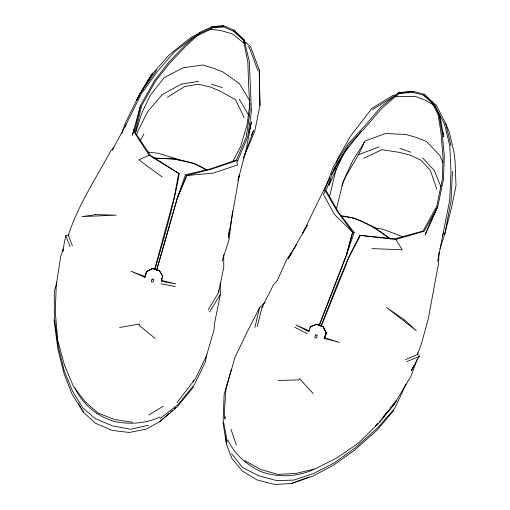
<?xml version="1.0" encoding="UTF-8"?>
<svg xmlns="http://www.w3.org/2000/svg" width="510" height="510" viewBox="0 0 510 510"><rect width="100%" height="100%" fill="white"/><g stroke="black" fill="none" stroke-linecap="round" stroke-linejoin="round"><path stroke-width="0.76" d="M208.137 309.965L218.599 292.574L218.599 290.228M425.04 235.257L437.778 206.728L443.432 179.501L444.318 156.551L442.119 132.549L438.951 114.336L432.882 102.459L424.613 94.293L412.928 91.29L398.954 92.565L381.027 106.845L365.421 125.16L347.845 144.215L333.565 166.273L324.793 189.969L324.781 192.614L323.334 194.119L334.547 214.627L352.659 232.139L354.157 232.433L346.36 255.574L319.292 325.673M159.509 270.619L152.477 268.623L146.574 271.556L144.916 277.268L144.98 276.42L130.936 271.205L144.916 277.268L146.574 271.556L152.452 268.509L159.509 270.619L162.805 276.344L161.243 281.316L175.797 283.923L161.746 280.43M438.97 252.348L438.638 262.873L428.323 318.616L421.432 343.817L417.454 354.475L405.52 359.588M452.427 171.468L451.069 200.883L444.739 234.166L439.951 248.695M225.146 416.689L225.006 419.054L224.298 412.979L226.038 388.977L234.868 357.574L246.744 332.813L259.552 307.683L265.104 302.29M232.643 210.866L228.939 240.102L222.079 261.298M229.404 229.392L228.282 237.909L239.362 175.051L237.985 180.4L246.285 149.2L251.411 121.833L249.129 132.568M250.008 103.096L247.057 124.695L240.669 146.44L232.758 161.638M206.576 354.813L205.453 361.762L194.495 384.451L177.977 404.634L160.012 418.608M310.099 328.14L310.341 326.719L316.621 324.252L323.353 326.865L326.304 332.922L324.781 337.811L324.111 338.449L339.29 342.35L324.781 337.811M329.383 197.351L336.198 168.893M245.304 43.063L244.182 39.716L234.052 30.217L223.138 25.5L211.605 26.902L199.397 32.538L185.423 44.899L168.529 62.386L154.415 80.822L140.626 105.264L134.353 132.332L149.156 155.231L178.634 173.374L174.388 196.72L154.536 269.669M437.631 261.407L449.686 200.098L450.98 171.532L449.807 145.93L444.529 124.293L435.062 105.78L426.041 100.578L415.248 96.352L393.522 96.613L372.619 109.516M156.602 270.128L177.352 197.867L185.442 174.828L210.509 168.899L236.493 159.917L246.241 137.184L250.11 110.766L248.638 85.878L247.866 62.29L243.41 40.067L233.217 31.046L223.272 26.788L212.154 27.782L199.965 33.284L186.335 45.702L169.384 63.482L155.391 81.294L141.614 105.742L135.328 132.804L150.488 155.493L179.246 173.68C173.591 206.161 163.984 237.743 154.995 269.414M68.557 234.951L65.764 235.792L62.679 251.411L63.482 249.167M220.199 282.852L220.403 294.315L214.837 321.918L213.939 330.008L206.486 355.833L195.508 378.554L176.976 402.651M244.303 41.488L250.455 46.359L259.233 69.832L259.941 105.602L254.758 131.223L243.397 158.113M218.599 292.574L223.788 267.17L223.68 254.688M254.917 327.439L259.552 307.683M257.212 326.725L261.993 307.39L273.793 284.248L277.478 280.219L286.575 259.788L296.597 244.717M336.53 162.467L337.301 159.407L350.313 136.463L371.943 108.318L393.357 95.153L395.728 95.134M444.739 234.166L451.586 207.5L455.997 185.665L455.092 161.326L453.989 152.095L449.304 132.141L445.836 123.809L435.942 104.716L431.944 102.414M346.36 255.574L352.659 232.139L337.76 212.134L324.793 189.969M352.659 232.139L346.143 255.606L318.999 325.724M56.859 282.483L54.289 291.65L54.328 317.112L58.204 346.182L64.196 370.783L72.611 391.38L82.958 408.051L95.242 418.602L112.519 425.882L130.579 429.273L148.282 425.27M140.626 105.264L132.294 135.303L134.417 128.609M156.697 270.306L177.384 197.982L186.762 175.497L211.561 169.046L237.851 160.28L247.701 136.954L251.43 111.295L249.364 61.895L244.182 39.716L243.41 40.067L234.052 30.217L233.217 31.046M121.858 133.62L124.542 124.842L139.421 94.471L152.343 73.803L169.244 54.87L191.562 36.988L197.842 34.081M125.358 126.939L126.053 124.689L140.849 94.65L157.456 71.311L174.388 51.886L192.136 38.116L194.928 36.803M135.29 133.951L141.595 113.532L150.31 95.236L164.194 77.647L182.886 67.83L202.604 64.999L213.371 68.2L222.991 71.986L239.534 83.704L249.823 100.891M336.351 209.298L343.236 181.458L352.684 160.758L365.358 140.868L385.439 133.518L406.075 134.5L416.026 137.394L426.519 141.455L439.913 155.588L443.011 162.875M442.47 236.047L443.439 233.057M144.98 276.42L146.574 271.556M136.444 135.615L138.223 130.413L147.702 111.626L162.231 94.592L181.375 84.067L198.683 81.383M417.237 359.008L411.066 376.087L393.554 405.367L381.671 419.041M326.056 333.119L324.111 338.449L326.304 332.922L323.142 326.891L326.304 332.922M63.399 249.039L60.684 256.453L56.278 284.943L55.271 311.788L57.757 340.38L64.4 364.988L73.389 386.325L84.985 401.529L97.856 412.934L114.163 419.462L132.351 422.229M244.06 156.347L253.508 130.636L251.64 135.01M331.054 179.437L328.848 185.296L343.855 153.395L361.08 131.459M321.039 326.107L337.033 284.899L349.114 256.358L359.831 235.339L394.67 238.865L423.051 231.049L436.7 206.499L442.361 179.278L443.005 156.908L440.959 132.645L438.096 114.597L431.913 102.816L423.733 95.236L413.106 92.469L399.356 93.311L381.996 108.088L366.556 126.142L349.216 144.604L334.579 167.344L326.126 190.523L338.748 212.689L354.157 232.433M321.172 326.566L349.337 256.46L360.398 235.435L395.792 239.445L424.122 231.272L437.778 206.728M341.827 185.863C347.284 170.181 358.97 157.705 364.063 141.863M177.352 197.867L186.762 175.497L213.123 173.17L237.685 164.877L236.876 162.601L237.851 160.28M425.321 233.867L436.037 209.859M161.307 279.595L162.805 276.344L159.235 270.51M405.992 384.113L394.969 407.974L377.929 427.603L355.432 447.672L334.126 462.952L313.376 473.592L293.881 480.069L277.006 480.662L258.551 475.741L242.397 467.453L231.572 453.709M413.699 365.644L411.449 370.496L419.163 356.458L418.85 354.558M395.244 401.81L393.554 405.367L396.155 400.987L390.609 407.758M192.844 382.328L193.864 380.243M329.76 177.703L302.793 233.051L307.332 225.05L288.341 258.417L291.414 253.801M140.205 140.97L143.89 133.971M112.251 150.31L126.053 124.689M397.124 94.905L398.954 92.565L399.356 93.311L412.928 91.29L413.106 92.469M331.717 174.324L343.855 153.395M331.736 174.312L347.571 147.199M139.134 95.963L136.731 99.998L147.728 80.408L152.343 73.803L144.336 87.236M142.335 90.595L143.539 88.581M209.559 311.948L220.403 294.315M231.814 369.132L230.966 370.47L224.132 394.568L223.189 420.068L227.237 441.564M139.421 94.471L156.493 70.425M396.155 400.987L379.427 422.471L358.473 443.056L336.785 457.993L315.167 468.881L295.711 473.478L277.784 474.37L260.648 469.481L244.743 460.606M174.49 408.676L175.491 407.439M375.334 426.028L377.508 423.759M383.055 416.989L386.58 412.679M193.526 387.014L177.008 407.056L159.789 421.693L146.179 429.133L129.33 432.461L112.111 430.446L95.517 423.281L83.627 412.488L71.986 394L63.922 373.326L57.879 349.025L54.003 319.955M393.643 410.595L376.947 430.223L354.444 450.285L333.31 465.311L312.738 476.206L291.529 483.474L274.807 484.5L256.951 479.897L242.365 471.055L231.859 458.388L226.555 444.49L222.978 422.752M376.501 424.989L377.534 423.797M379.606 421.419L380.639 420.234M424.613 94.293L423.733 95.236L432.882 102.459L431.913 102.816M261.993 307.39L263.103 306.268M113.87 147.709L110.695 150.896C95.842 178.627 78.106 205.141 68.321 235.269L72.388 245.839M159.789 421.693L169.199 413.361M170.372 412.322L172.724 410.238M314.103 468.932L312.101 470.194C295.411 477.188 276.885 477.66 259.947 471.221C246.298 464.495 234.441 454.174 228.027 440.156M167.344 97.27L184.786 86.451L198.486 84.252L210.713 87.082L220.632 91.366L235.556 99.724L244.143 117.529M148.703 415.063L163.315 406.158M146.568 271.83L152.452 268.509M196.318 36.146L211.535 28.949M363.56 158.304L381.99 149.723L399.145 152.318L409.702 155.021L421.075 160.255L430.344 170.295L436.802 189.274M316.621 324.252L310.341 326.719L308.607 331.634L295.991 324.959L309.608 330.984M406.77 361.673L419.163 356.458M149.156 155.231L138.784 159.821L162.186 176.983M358.772 154.587L379.147 146.886M291.529 483.474L309.137 476.978M160.025 416.938C145.713 423.663 129.642 424.626 114.278 421.489C97.467 416.447 83.557 405.023 75.505 389.411L75.053 387.912M438.096 114.597L438.951 114.336M119.576 327.503L139.619 324.009L139.083 325.291L155.218 338.519M278.16 380.498L298.981 379.886L299.459 378.586L313.236 393.631M371.962 248.606L402.275 249.792L395.792 239.445M147.728 152.095L158.004 153.255L179.858 159.866L181.936 160.988M210.955 29.261L221.302 30.67L232.413 33.921L244.462 43.522M341.745 216.176L354.801 218.293L373.868 226.995L390.552 238.992C375.558 228.601 359.894 217.152 340.948 215.883M374.283 227.76L382.882 229.188L402.741 236.761M359.831 235.339L360.398 235.435M160.848 283.751L175.37 286.518M211.299 84.105L222.366 87.663M399.916 148.282L410.875 152.248M316.487 324.22L323.353 326.865M178.634 173.374L179.246 173.68M185.442 174.828L186.762 175.497M207.034 170.161C191.263 159.796 172.08 158.597 153.854 158.177L173.789 158.68L194.189 163.455L206.658 170.079M294.716 327.273L307.371 333.776M432.799 104.499L435.062 105.78M248.077 46.404L249.282 47.36L257.799 70.316M422.516 157.807L434.297 170.423L440.793 186.545M199.397 32.538L199.965 33.284M212.154 27.782L211.605 26.902L223.272 26.788L223.138 25.5M239.292 99.131L248.746 115.387M78.572 403.703L83.627 412.488M65.764 235.792L70.119 246.725M230.979 429.261L236.328 444.988M445.836 123.809L450.948 145.707M442.438 130.605L443.757 136.699L439.862 115.878M225.528 435.871L225.713 437.44M225.898 439.008L226.555 444.49M259.941 105.602L259.233 69.832M417.441 352.735L417.454 354.475M152.056 279.053L151.24 281.89L152.987 282.017L153.759 279.474L152.056 279.053M315.69 334.764L314.721 337.237L316.194 338.213L317.328 335.484L315.69 334.764M95.784 214.614L82.053 216.591L116.172 215.156L95.784 214.614M404.825 320.14L386.593 307.485L416.287 330.716L404.825 320.14"/></g></svg>
